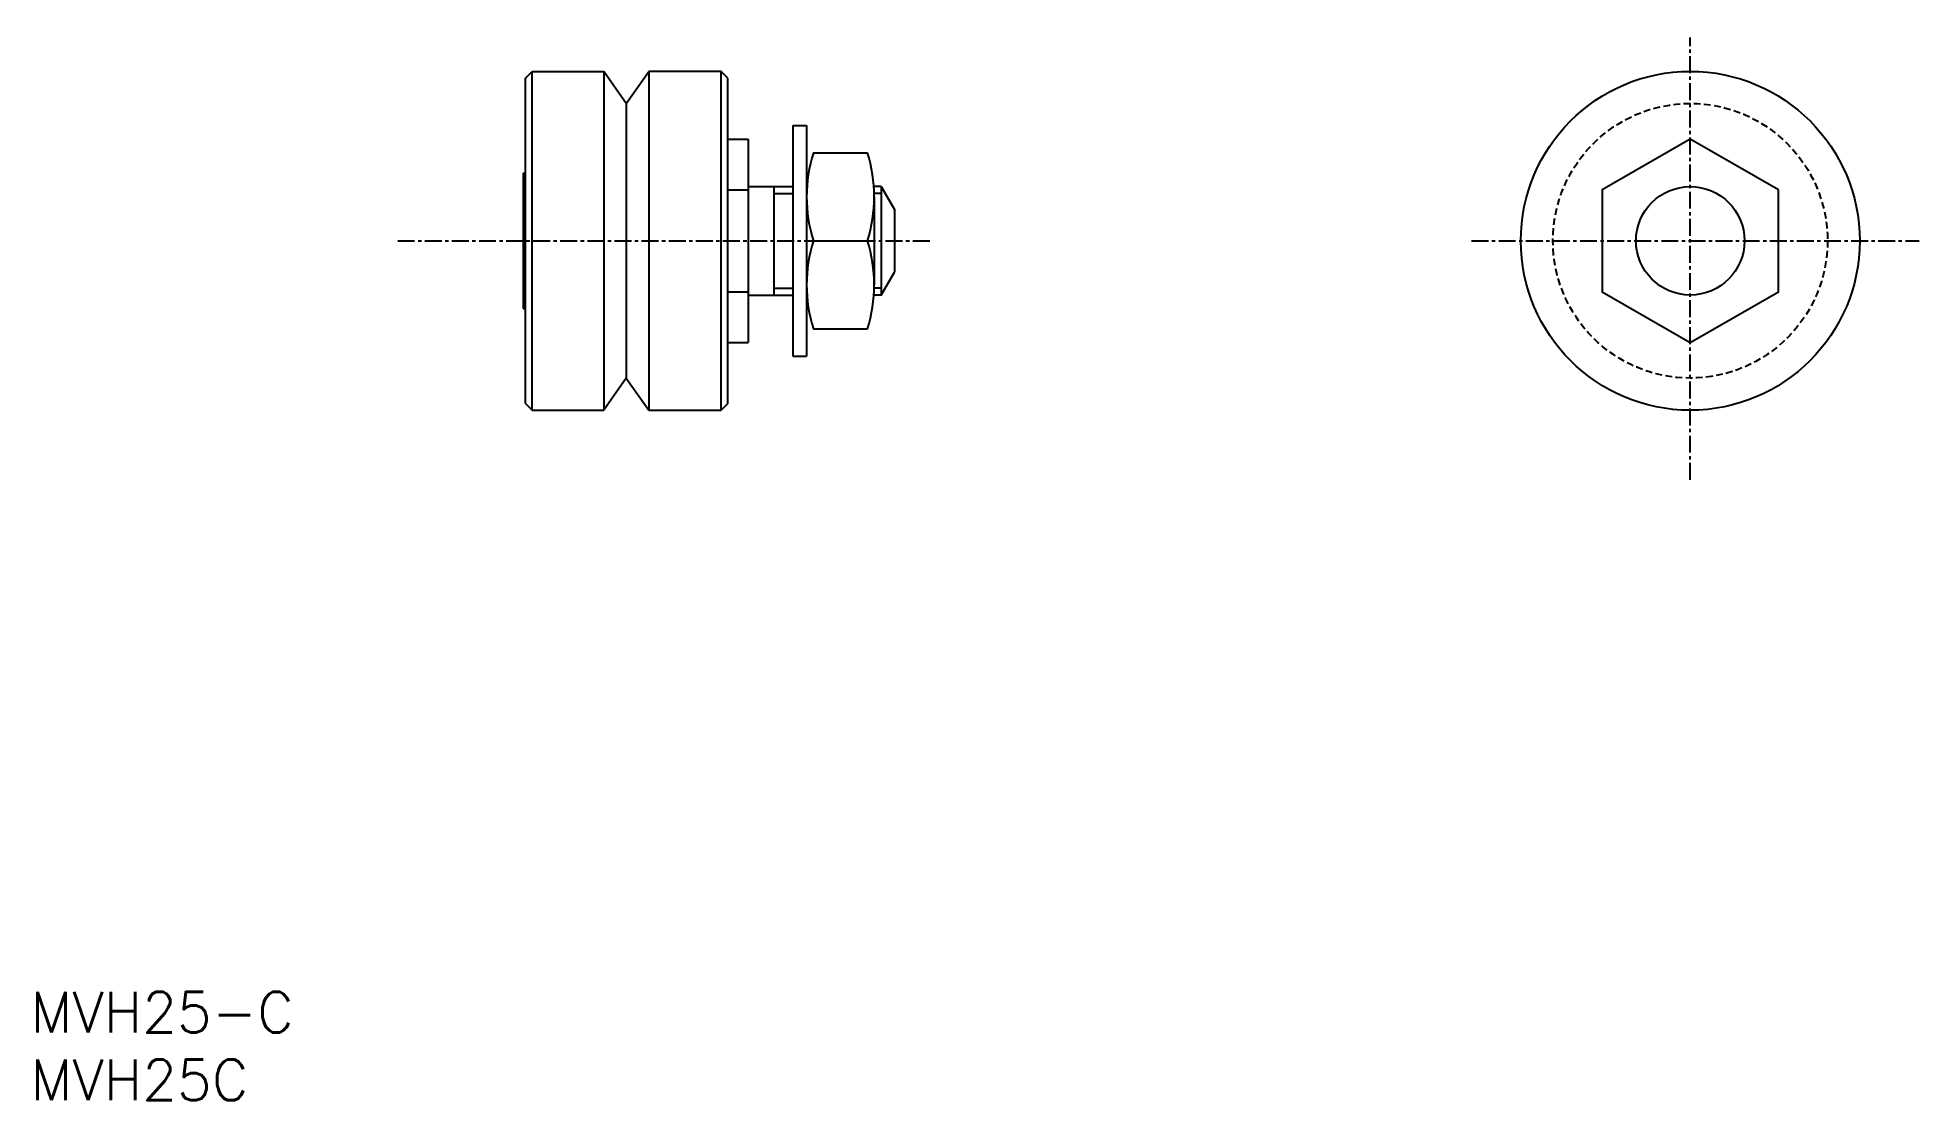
# Model space of a CAD drawing. Extents: x 4 to 143, y 1 to 80.
import ezdxf

# ---------------------------------------------------------------- set-up
doc = ezdxf.new("R2010")
doc.units = 0
doc.linetypes.add('CENTER', pattern=[2, 1.25, -0.25, 0.25, -0.25])
doc.linetypes.add('DASHED', pattern=[0.75, 0.5, -0.25])
doc.layers.get('0').update_dxf_attribs({"linetype": 'CONTINUOUS'})
doc.layers.add('CENTER', color=1, linetype='CENTER')
doc.styles.get("Standard").update_dxf_attribs({"font": 'txt.shx', "bigfont": 'extfont.shx'})

msp = doc.modelspace()

# ---------------------------------------------------------------- linework, layer by layer
at = {"color": 7, "linetype": 'CONTINUOUS'}
for p, q in [((40.08, 76.52), (40.58, 77.02)), ((40.08, 52.52), (40.08, 76.52)), ((40.58, 52.02), (40.58, 77.02)), ((40.58, 77.02), (45.85, 77.02)), ((45.85, 77.02), (45.85, 52.02)), ((47.51, 74.65), (45.85, 77.02)), ((47.51, 74.65), (49.18, 77.02)), ((54.51, 77.02), (49.18, 77.02)), ((49.18, 77.02), (49.18, 52.02)), ((54.51, 52.02), (54.51, 77.02)), ((55.01, 76.52), (54.51, 77.02)), ((55.01, 52.52), (55.01, 76.52)), ((47.51, 74.65), (47.51, 54.38)), ((59.81, 73.02), (59.81, 56.02)), ((59.81, 73.02), (60.81, 73.02)), ((60.81, 73.02), (60.81, 56.02)), ((55.01, 72.02), (56.51, 72.02)), ((56.51, 72.02), (56.51, 57.01)), ((61.31, 71.02), (65.31, 71.02)), ((39.91, 69.52), (39.91, 59.52)), ((39.91, 69.52), (40.08, 69.52)), ((55.01, 68.27), (56.51, 68.27)), ((56.51, 68.52), (59.81, 68.52)), ((58.41, 68.52), (58.41, 60.52)), ((66.31, 68.52), (65.81, 68.52)), ((66.31, 68.52), (66.31, 60.52)), ((66.31, 68.52), (67.31, 66.83)), ((58.41, 68.02), (59.81, 68.02)), ((65.81, 67.77), (65.81, 61.27)), ((66.31, 68.02), (65.83, 68.02)), ((67.31, 66.83), (67.31, 62.21)), ((61.38, 64.52), (65.27, 64.52)), ((66.31, 60.52), (67.31, 62.21)), ((55.01, 60.76), (56.51, 60.76)), ((56.51, 60.52), (59.81, 60.52)), ((58.41, 61.02), (59.81, 61.02)), ((66.31, 60.52), (65.81, 60.52)), ((66.31, 61.02), (65.83, 61.02)), ((39.91, 59.52), (40.08, 59.52)), ((55.01, 57.01), (56.51, 57.01)), ((61.31, 58.02), (65.31, 58.02)), ((59.81, 56.02), (60.81, 56.02)), ((47.51, 54.38), (45.85, 52.02)), ((47.51, 54.38), (49.18, 52.02)), ((40.08, 52.52), (40.58, 52.02)), ((40.58, 52.02), (45.85, 52.02)), ((49.18, 52.02), (54.51, 52.02)), ((55.01, 52.52), (54.51, 52.02))]:
    msp.add_line(p, q, dxfattribs=at)
at = {"color": 7, "linetype": 'CONTINUOUS', "flags": 128}
msp.add_lwpolyline([(132.51, 68.27), (126.01, 72.02), (119.51, 68.27), (119.51, 60.76), (126.01, 57.01), (132.51, 60.76)], close=True, dxfattribs=at)
at = {"color": 7, "linetype": 'CONTINUOUS'}
for radius in [12.5, 4]:
    msp.add_circle((126.01, 64.52), radius, dxfattribs=at)
at = {"color": 3, "linetype": 'DASHED'}
msp.add_circle((126.01, 64.52), 10.13, dxfattribs=at)
at = {"color": 7, "linetype": 'CONTINUOUS'}
for centre, start, end in [((71.63, 67.77), 162.5077, 197.4923), ((55, 67.77), 342.5077, 17.4923), ((71.63, 61.27), 162.5077, 197.4923), ((55, 61.27), 342.5077, 17.4923)]:
    msp.add_arc(centre, 10.81, start, end, dxfattribs=at)
at = {"layer": 'CENTER', "color": 1, "linetype": 'CENTER'}
for p, q in [((126.01, 46.89), (126.01, 79.51)), ((30.65, 64.52), (70.16, 64.52)), ((109.88, 64.52), (142.91, 64.52))]:
    msp.add_line(p, q, dxfattribs=at)

# ---------------------------------------------------------------- texts
for s, p in [('MVH25-C', (3.57, 6.11)), ('MVH25C', (3.57, 1.11))]:
    msp.add_text(s, height=3).set_placement(p)

doc.saveas('drawing.dxf')
